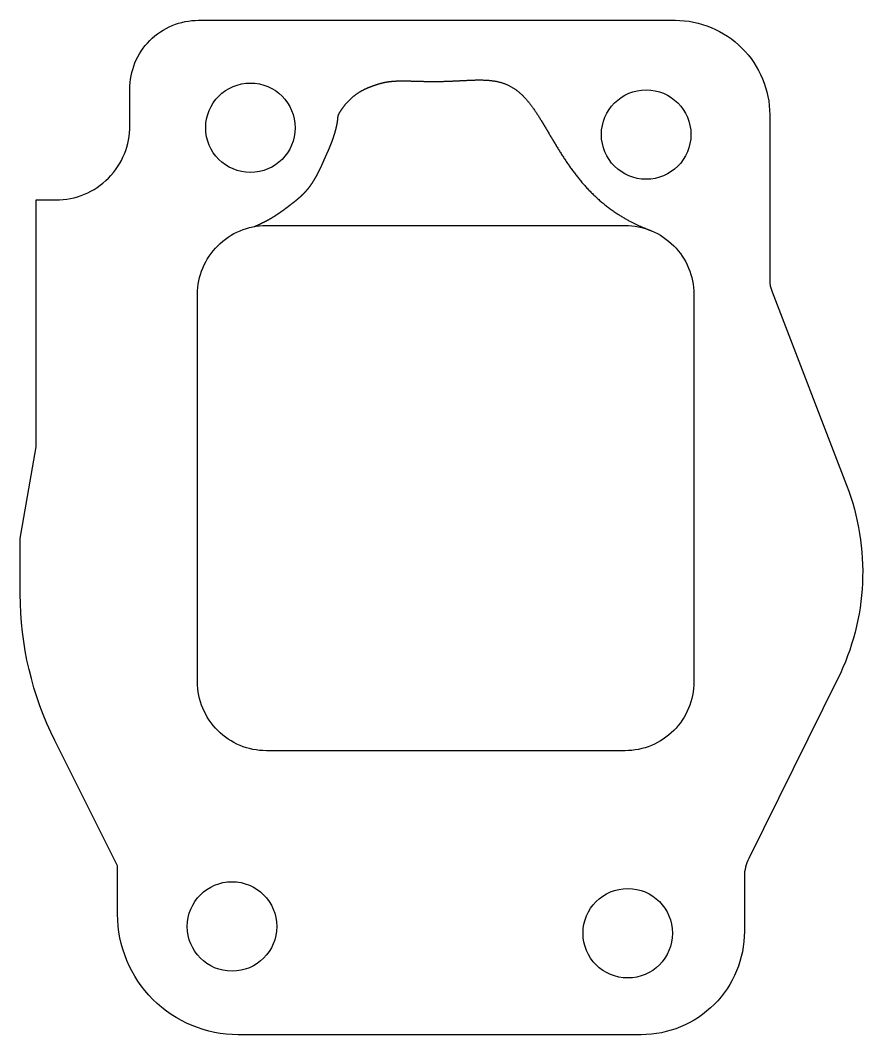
# Model space of a CAD drawing. Header units: inches. Extents: x -2.35 to 0.1, y 0.59 to 3.53.
import ezdxf

# ---------------------------------------------------------------- set-up
doc = ezdxf.new("R2010")
doc.units = ezdxf.units.IN
doc.layers.get('0').update_dxf_attribs({"linetype": 'CONTINUOUS'})

msp = doc.modelspace()

# ---------------------------------------------------------------- linework, layer by layer
for points in [[(-1.8346, 3.5339), (-0.4501, 3.5339, -0.414214), (-0.1751, 3.2589), (-0.1751, 2.7809, 0.092318), (-0.1684, 2.7449), (0.0482, 2.1834, -0.210238), (0.0222, 1.6203), (-0.2362, 1.0995, 0.115675), (-0.2487, 1.0462), (-0.2487, 0.8872, -0.414214), (-0.5487, 0.5872), (-1.7199, 0.5872, -0.414214), (-2.0699, 0.9372), (-2.0699, 1.0774), (-2.2523, 1.4414, -0.116614), (-2.3529, 1.8668), (-2.3529, 2.0283), (-2.307, 2.295), (-2.307, 3.0121), (-2.2491, 3.0121, 0.415535), (-2.0341, 3.2281), (-2.0346, 3.333, -0.415535)], [(-1.6377, 2.9377), (-0.5955, 2.9377, -0.414214), (-0.3955, 2.7377), (-0.3955, 1.6122, -0.414214), (-0.5955, 1.4122), (-1.6377, 1.4122, -0.414214), (-1.8377, 1.6122), (-1.8377, 2.7377, -0.414214)]]:
    msp.add_lwpolyline(points, format="xyb", close=True)
for centre in [(-1.6841, 3.2217), (-0.5341, 3.202), (-1.7376, 0.9017), (-0.5876, 0.882)]:
    msp.add_circle(centre, 0.13)
msp.add_open_spline([(-1.673, 2.9346), (-1.6701, 2.9358), (-1.6644, 2.9383), (-1.6561, 2.9421), (-1.6456, 2.9472), (-1.6333, 2.9536), (-1.6219, 2.9601), (-1.6112, 2.9668), (-1.601, 2.9736), (-1.591, 2.9806), (-1.581, 2.9879), (-1.571, 2.9955), (-1.5608, 3.0033), (-1.5509, 3.0112), (-1.5415, 3.019), (-1.5328, 3.0269), (-1.5248, 3.0349), (-1.5172, 3.0435), (-1.51, 3.0529), (-1.5028, 3.0634), (-1.4958, 3.0747), (-1.4892, 3.0867), (-1.483, 3.0988), (-1.4774, 3.1108), (-1.4724, 3.1222), (-1.4678, 3.1328), (-1.4634, 3.1428), (-1.459, 3.1525), (-1.4545, 3.1627), (-1.4496, 3.1743), (-1.4446, 3.1877), (-1.4396, 3.2027), (-1.4353, 3.218), (-1.4322, 3.2318), (-1.4305, 3.2427), (-1.4299, 3.2501), (-1.4294, 3.2555), (-1.4273, 3.2617), (-1.4224, 3.2703), (-1.4146, 3.2815), (-1.4043, 3.2941), (-1.3923, 3.3065), (-1.3796, 3.3174), (-1.3667, 3.3261), (-1.354, 3.3329), (-1.3417, 3.3384), (-1.3297, 3.343), (-1.3176, 3.3472), (-1.3051, 3.3511), (-1.2915, 3.3543), (-1.2764, 3.3565), (-1.2594, 3.3578), (-1.2404, 3.3581), (-1.2195, 3.3576), (-1.1968, 3.3569), (-1.1728, 3.3563), (-1.1479, 3.356), (-1.1224, 3.3564), (-1.0968, 3.3573), (-1.0715, 3.3587), (-1.0468, 3.36), (-1.0229, 3.3608), (-1.0002, 3.3605), (-0.9788, 3.3586), (-0.9587, 3.3547), (-0.9399, 3.3484), (-0.9224, 3.3395), (-0.9061, 3.3279), (-0.8907, 3.3137), (-0.8761, 3.2971), (-0.8619, 3.2782), (-0.848, 3.2574), (-0.8342, 3.2349), (-0.8201, 3.2111), (-0.8057, 3.1865), (-0.7906, 3.1613), (-0.7748, 3.1361), (-0.7581, 3.111), (-0.7402, 3.0865), (-0.7212, 3.0628), (-0.7008, 3.0402), (-0.6791, 3.0189), (-0.656, 2.9989), (-0.6313, 2.9803), (-0.6052, 2.9633), (-0.5776, 2.9478), (-0.5544, 2.9367), (-0.5362, 2.929), (-0.5238, 2.9242), (-0.5175, 2.9219)], degree=5)

doc.saveas('drawing.dxf')
